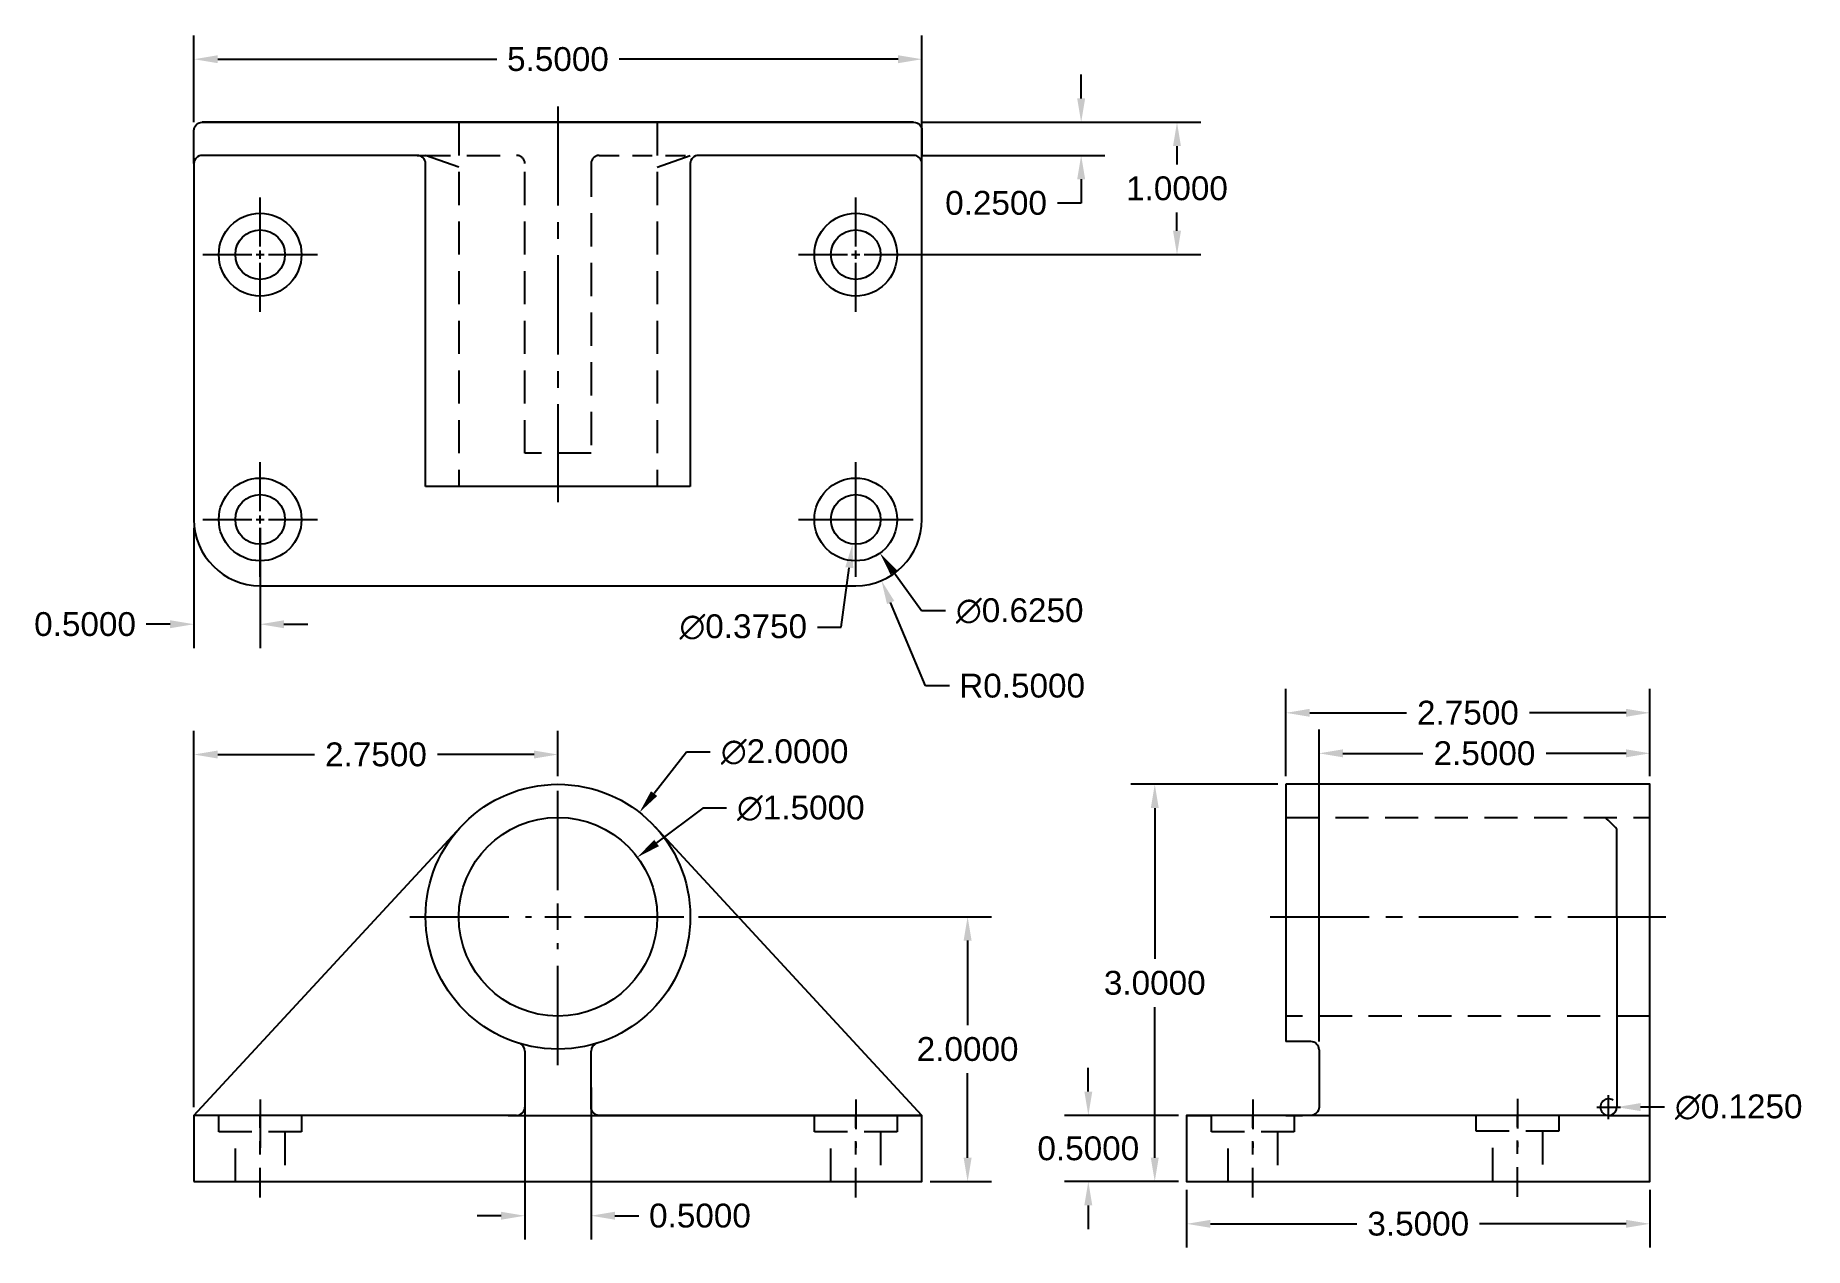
# Model space of a CAD drawing. Header units: inches. Extents: x -1.2 to 12.2, y -0.5 to 8.7.
import ezdxf

# ---------------------------------------------------------------- set-up
doc = ezdxf.new("R2010")
doc.units = ezdxf.units.IN
doc.header["$MEASUREMENT"] = 0
for name, pattern in [('CENTER2', [1.125, 0.75, -0.125, 0.125, -0.125]), ('DASHED', [0.75, 0.5, -0.25]), ('HIDDEN', [0.375, 0.25, -0.125])]:
    doc.linetypes.add(name, pattern=pattern)
doc.layers.add('dash', color=7, linetype='DASHED')
doc.styles.get("Standard").update_dxf_attribs({"font": 'arial.ttf'})
doc.dimstyles.get("Standard").update_dxf_attribs({"dimtxt": 0.18, "dimasz": 0.18, "dimexe": 0.18, "dimexo": 0.0625, "dimgap": 0.09, "dimtad": 0, "dimtih": 1, "dimtoh": 1, "dimdec": 4, "dimzin": 0, "dimdsep": 46, "dimtxsty": 'Standard', "dimcen": 0.09, "dimclrt": 4, "dimadec": 0, "dimazin": 0, "dimtfac": 1, "dimtdec": 4, "dimtofl": 0, "dimtmove": 0, "dimatfit": 3, "dimfxl": 1, "dimtolj": 1, "dimtzin": 0, "dimarcsym": 0})

# ---------------------------------------------------------------- blocks, each defined once
blk = doc.blocks.new('*D1')
at = {"color": 0, "lineweight": -2, "transparency": 16777216}
for p, q in [((3.844, 2.819), (3.495, 2.557)), ((4.024, 2.819), (3.844, 2.819)), ((2.75, 1.91), (2.75, 2.09)), ((2.66, 2), (2.84, 2))]:
    blk.add_line(p, q, dxfattribs=at)
at = {"color": 0, "transparency": 16777216}
blk.add_solid([(3.477, 2.581), (3.513, 2.533), (3.35, 2.449)], dxfattribs=at)
at = {"layer": 'Defpoints', "color": 0, "transparency": 16777216}
for p in [(3.35, 2.449), (2.15, 1.551)]:
    blk.add_point(p, dxfattribs=at)
at = {"color": 4, "transparency": 16777216, "insert": (4.585, 2.819), "char_height": 0.18, "attachment_point": 5}
blk.add_mtext('\\A1;∅1.5000', dxfattribs=at)
blk = doc.blocks.new('*D2')
at = {"color": 0, "lineweight": -2, "transparency": 16777216}
for p, q in [((3.721, 3.244), (3.476, 2.93)), ((3.901, 3.244), (3.721, 3.244)), ((2.75, 1.91), (2.75, 2.09)), ((2.66, 2), (2.84, 2))]:
    blk.add_line(p, q, dxfattribs=at)
at = {"color": 0, "transparency": 16777216}
blk.add_solid([(3.453, 2.948), (3.5, 2.912), (3.366, 2.788)], dxfattribs=at)
at = {"layer": 'Defpoints', "color": 0, "transparency": 16777216}
for p in [(3.366, 2.788), (2.134, 1.212)]:
    blk.add_point(p, dxfattribs=at)
at = {"color": 4, "transparency": 16777216, "insert": (4.463, 3.244), "char_height": 0.18, "attachment_point": 5}
blk.add_mtext('\\A1;∅2.0000', dxfattribs=at)
blk = doc.blocks.new('*D3')
at = {"color": 0, "lineweight": -2, "transparency": 16777216}
for p, q in [((0, 0.562), (0, 3.405)), ((2.75, 3.062), (2.75, 3.405)), ((0.18, 3.225), (0.91, 3.225)), ((2.57, 3.225), (1.84, 3.225))]:
    blk.add_line(p, q, dxfattribs=at)
at = {"color": 0, "transparency": 16777216}
for points in [[(0.18, 3.255), (0.18, 3.195), (0, 3.225)], [(2.57, 3.255), (2.57, 3.195), (2.75, 3.225)]]:
    blk.add_solid(points, dxfattribs=at)
at = {"layer": 'Defpoints', "color": 0, "transparency": 16777216}
for p in [(2.75, 3.225), (2.75, 3), (0, 0.5)]:
    blk.add_point(p, dxfattribs=at)
at = {"color": 4, "transparency": 16777216, "insert": (1.375, 3.225), "char_height": 0.18, "attachment_point": 5}
blk.add_mtext('\\A1;2.7500', dxfattribs=at)
blk = doc.blocks.new('*D4')
at = {"color": 0, "lineweight": -2, "transparency": 16777216}
for p, q in [((3.813, 2), (6.025, 2)), ((5.845, 1.82), (5.845, 1.182)), ((5.845, 0.18), (5.845, 0.818)), ((5.563, 0), (6.025, 0))]:
    blk.add_line(p, q, dxfattribs=at)
at = {"color": 0, "transparency": 16777216}
for points in [[(5.815, 1.82), (5.875, 1.82), (5.845, 2)], [(5.815, 0.18), (5.875, 0.18), (5.845, 0)]]:
    blk.add_solid(points, dxfattribs=at)
at = {"layer": 'Defpoints', "color": 0, "transparency": 16777216}
for p in [(3.75, 2), (5.5, 0), (5.845, 0)]:
    blk.add_point(p, dxfattribs=at)
at = {"color": 4, "transparency": 16777216, "insert": (5.845, 1), "char_height": 0.18, "attachment_point": 5}
blk.add_mtext('\\A1;2.0000', dxfattribs=at)
blk = doc.blocks.new('*U5')
at = {"color": 0, "linetype": 'CENTER2', "transparency": 16777216}
for p, q in [((0, 0.2), (0, 1.12)), ((-1.12, 0), (-0.2, 0)), ((0.2, 0), (1.12, 0)), ((0, -1.12), (0, -0.2))]:
    blk.add_line(p, q, dxfattribs=at)
at = {"color": 0, "linetype": 'Continuous', "transparency": 16777216}
for p, q in [((-0.1, 0), (0.1, 0)), ((0, -0.1), (0, 0.1))]:
    blk.add_line(p, q, dxfattribs=at)
blk = doc.blocks.new('*U6')
at = {"layer": 'dash', "color": 0, "linetype": 'CENTER2', "transparency": 16777216}
blk.add_line((-1.495, 0), (1.495, 0), dxfattribs=at)
blk = doc.blocks.new('*D7')
at = {"color": 0, "lineweight": -2, "transparency": 16777216}
for p, q in [((2.5, 0.711), (2.5, -0.438)), ((3, 0.711), (3, -0.438)), ((2.32, -0.258), (2.14, -0.258)), ((3.18, -0.258), (3.36, -0.258))]:
    blk.add_line(p, q, dxfattribs=at)
at = {"color": 0, "transparency": 16777216}
for points in [[(2.32, -0.228), (2.32, -0.288), (2.5, -0.258)], [(3.18, -0.228), (3.18, -0.288), (3, -0.258)]]:
    blk.add_solid(points, dxfattribs=at)
at = {"layer": 'Defpoints', "color": 0, "transparency": 16777216}
for p in [(2.5, 0.773), (3, 0.773), (3, -0.258)]:
    blk.add_point(p, dxfattribs=at)
at = {"color": 4, "transparency": 16777216, "insert": (3.823, -0.258), "char_height": 0.18, "attachment_point": 5}
blk.add_mtext('\\A1;0.5000', dxfattribs=at)
blk = doc.blocks.new('*D8')
at = {"color": 0, "lineweight": -2, "transparency": 16777216}
for p, q in [((8.5, 1.057), (8.5, 3.414)), ((11, 3.062), (11, 3.414)), ((8.68, 3.234), (9.285, 3.234)), ((10.82, 3.234), (10.215, 3.234))]:
    blk.add_line(p, q, dxfattribs=at)
at = {"color": 0, "transparency": 16777216}
for points in [[(8.68, 3.264), (8.68, 3.204), (8.5, 3.234)], [(10.82, 3.264), (10.82, 3.204), (11, 3.234)]]:
    blk.add_solid(points, dxfattribs=at)
at = {"layer": 'Defpoints', "color": 0, "transparency": 16777216}
for p in [(11, 3.234), (11, 3), (8.5, 0.995)]:
    blk.add_point(p, dxfattribs=at)
at = {"color": 4, "transparency": 16777216, "insert": (9.75, 3.234), "char_height": 0.18, "attachment_point": 5}
blk.add_mtext('\\A1;2.5000', dxfattribs=at)
blk = doc.blocks.new('*D9')
at = {"color": 0, "lineweight": -2, "transparency": 16777216}
for p, q in [((8.25, 3.062), (8.25, 3.72)), ((11, 3.062), (11, 3.72)), ((8.43, 3.54), (9.16, 3.54)), ((10.82, 3.54), (10.09, 3.54))]:
    blk.add_line(p, q, dxfattribs=at)
at = {"color": 0, "transparency": 16777216}
for points in [[(8.43, 3.57), (8.43, 3.51), (8.25, 3.54)], [(10.82, 3.57), (10.82, 3.51), (11, 3.54)]]:
    blk.add_solid(points, dxfattribs=at)
at = {"layer": 'Defpoints', "color": 0, "transparency": 16777216}
for p in [(11, 3.54), (8.25, 3), (11, 3)]:
    blk.add_point(p, dxfattribs=at)
at = {"color": 4, "transparency": 16777216, "insert": (9.625, 3.54), "char_height": 0.18, "attachment_point": 5}
blk.add_mtext('\\A1;2.7500', dxfattribs=at)
blk = doc.blocks.new('*D10')
at = {"color": 0, "lineweight": -2, "transparency": 16777216}
for p, q in [((8.188, 3), (7.079, 3)), ((7.259, 2.82), (7.259, 1.682)), ((7.259, 0.18), (7.259, 1.318)), ((7.438, 0), (7.079, 0))]:
    blk.add_line(p, q, dxfattribs=at)
at = {"color": 0, "transparency": 16777216}
for points in [[(7.229, 2.82), (7.289, 2.82), (7.259, 3)], [(7.229, 0.18), (7.289, 0.18), (7.259, 0)]]:
    blk.add_solid(points, dxfattribs=at)
at = {"layer": 'Defpoints', "color": 0, "transparency": 16777216}
for p in [(8.25, 3), (7.5, 0), (7.259, 0)]:
    blk.add_point(p, dxfattribs=at)
at = {"color": 4, "transparency": 16777216, "insert": (7.259, 1.5), "char_height": 0.18, "attachment_point": 5}
blk.add_mtext('\\A1;3.0000', dxfattribs=at)
blk = doc.blocks.new('*D12')
at = {"color": 0, "lineweight": -2, "transparency": 16777216}
for p, q in [((7.5, -0.062), (7.5, -0.499)), ((11, -0.062), (11, -0.499)), ((7.68, -0.319), (8.787, -0.319)), ((10.82, -0.319), (9.713, -0.319))]:
    blk.add_line(p, q, dxfattribs=at)
at = {"color": 0, "transparency": 16777216}
for points in [[(7.68, -0.289), (7.68, -0.349), (7.5, -0.319)], [(10.82, -0.289), (10.82, -0.349), (11, -0.319)]]:
    blk.add_solid(points, dxfattribs=at)
at = {"layer": 'Defpoints', "color": 0, "transparency": 16777216}
for p in [(7.5, 0), (11, 0), (11, -0.319)]:
    blk.add_point(p, dxfattribs=at)
at = {"color": 4, "transparency": 16777216, "insert": (9.25, -0.319), "char_height": 0.18, "attachment_point": 5}
blk.add_mtext('\\A1;3.5000', dxfattribs=at)
blk = doc.blocks.new('*U13')
at = {"color": 0, "linetype": 'CENTER2', "transparency": 16777216}
blk.add_line((0, 1.495), (0, -1.495), dxfattribs=at)
blk = doc.blocks.new('*U14')
at = {"color": 0, "linetype": 'CENTER2', "transparency": 16777216}
for p, q in [((0, 0.0625), (0, 0.4325)), ((-0.4325, 0), (-0.0625, 0)), ((0.0625, 0), (0.4325, 0)), ((0, -0.4325), (0, -0.0625))]:
    blk.add_line(p, q, dxfattribs=at)
at = {"color": 0, "linetype": 'Continuous', "transparency": 16777216}
for p, q in [((-0.03125, 0), (0.03125, 0)), ((0, -0.03125), (0, 0.03125))]:
    blk.add_line(p, q, dxfattribs=at)
blk = doc.blocks.new('*U15')
at = {"color": 0, "linetype": 'CENTER2', "transparency": 16777216}
for p, q in [((0, 0.0625), (0, 0.4325)), ((-0.4325, 0), (-0.0625, 0)), ((0.0625, 0), (0.4325, 0)), ((0, -0.4325), (0, -0.0625))]:
    blk.add_line(p, q, dxfattribs=at)
at = {"color": 0, "linetype": 'Continuous', "transparency": 16777216}
for p, q in [((-0.03125, 0), (0.03125, 0)), ((0, -0.03125), (0, 0.03125))]:
    blk.add_line(p, q, dxfattribs=at)
blk = doc.blocks.new('*U16')
at = {"color": 0, "linetype": 'CENTER2', "transparency": 16777216}
for p, q in [((0, 0.0625), (0, 0.4325)), ((-0.4325, 0), (-0.0625, 0)), ((0.0625, 0), (0.4325, 0)), ((0, -0.4325), (0, -0.0625))]:
    blk.add_line(p, q, dxfattribs=at)
at = {"color": 0, "linetype": 'Continuous', "transparency": 16777216}
for p, q in [((-0.03125, 0), (0.03125, 0)), ((0, -0.03125), (0, 0.03125))]:
    blk.add_line(p, q, dxfattribs=at)
blk = doc.blocks.new('*U17')
at = {"color": 0, "linetype": 'CENTER2', "transparency": 16777216}
for p, q in [((0, 0.0625), (0, 0.4325)), ((-0.4325, 0), (-0.0625, 0)), ((0.0625, 0), (0.4325, 0)), ((0, -0.4325), (0, -0.0625))]:
    blk.add_line(p, q, dxfattribs=at)
at = {"color": 0, "linetype": 'Continuous', "transparency": 16777216}
for p, q in [((-0.03125, 0), (0.03125, 0)), ((0, -0.03125), (0, 0.03125))]:
    blk.add_line(p, q, dxfattribs=at)
blk = doc.blocks.new('*D18')
at = {"color": 0, "lineweight": -2, "transparency": 16777216}
for p, q in [((0, 4.938), (0, 4.029)), ((0.5, 4.938), (0.5, 4.029)), ((-0.18, 4.209), (-0.36, 4.209)), ((0.68, 4.209), (0.86, 4.209))]:
    blk.add_line(p, q, dxfattribs=at)
at = {"color": 0, "transparency": 16777216}
for points in [[(-0.18, 4.239), (-0.18, 4.179), (0, 4.209)], [(0.68, 4.239), (0.68, 4.179), (0.5, 4.209)]]:
    blk.add_solid(points, dxfattribs=at)
at = {"layer": 'Defpoints', "color": 0, "transparency": 16777216}
for p in [(0, 5), (0.5, 5), (0, 4.209)]:
    blk.add_point(p, dxfattribs=at)
at = {"color": 4, "transparency": 16777216, "insert": (-0.823, 4.209), "char_height": 0.18, "attachment_point": 5}
blk.add_mtext('\\A1;0.5000', dxfattribs=at)
blk = doc.blocks.new('*D21')
at = {"color": 0, "lineweight": -2, "transparency": 16777216}
for p, q in [((5, 4.91), (5, 5.09)), ((4.91, 5), (5.09, 5)), ((5.528, 3.744), (5.263, 4.373)), ((5.708, 3.744), (5.528, 3.744))]:
    blk.add_line(p, q, dxfattribs=at)
at = {"color": 0, "transparency": 16777216}
blk.add_solid([(5.291, 4.385), (5.236, 4.361), (5.194, 4.539)], dxfattribs=at)
at = {"layer": 'Defpoints', "color": 0, "transparency": 16777216}
for p in [(5, 5), (5.194, 4.539)]:
    blk.add_point(p, dxfattribs=at)
at = {"color": 4, "transparency": 16777216, "insert": (6.257, 3.744), "char_height": 0.18, "attachment_point": 5}
blk.add_mtext('\\A1;R0.5000', dxfattribs=at)
blk = doc.blocks.new('*D22')
at = {"color": 0, "lineweight": -2, "transparency": 16777216}
for p, q in [((5, 4.91), (5, 5.09)), ((4.91, 5), (5.09, 5)), ((5.497, 4.309), (5.288, 4.6)), ((5.677, 4.309), (5.497, 4.309))]:
    blk.add_line(p, q, dxfattribs=at)
at = {"color": 0, "transparency": 16777216}
blk.add_solid([(5.312, 4.618), (5.263, 4.583), (5.183, 4.746)], dxfattribs=at)
at = {"layer": 'Defpoints', "color": 0, "transparency": 16777216}
for p in [(4.817, 5.254), (5.183, 4.746)]:
    blk.add_point(p, dxfattribs=at)
at = {"color": 4, "transparency": 16777216, "insert": (6.239, 4.309), "char_height": 0.18, "attachment_point": 5}
blk.add_mtext('\\A1;∅0.6250', dxfattribs=at)
blk = doc.blocks.new('*D23')
at = {"color": 0, "lineweight": -2, "transparency": 16777216}
for p, q in [((5, 4.91), (5, 5.09)), ((4.91, 5), (5.09, 5)), ((4.891, 4.188), (4.951, 4.636)), ((4.711, 4.188), (4.891, 4.188))]:
    blk.add_line(p, q, dxfattribs=at)
at = {"color": 0, "transparency": 16777216}
blk.add_solid([(4.921, 4.64), (4.981, 4.632), (4.975, 4.814)], dxfattribs=at)
at = {"layer": 'Defpoints', "color": 0, "transparency": 16777216}
for p in [(5.025, 5.186), (4.975, 4.814)]:
    blk.add_point(p, dxfattribs=at)
at = {"color": 4, "transparency": 16777216, "insert": (4.15, 4.188), "char_height": 0.18, "attachment_point": 5}
blk.add_mtext('\\A1;∅0.3750', dxfattribs=at)
blk = doc.blocks.new('*U25')
at = {"color": 0, "linetype": 'CENTER2', "ltscale": 0.3, "transparency": 16777216}
blk.add_line((0, -0.3075), (0, 0.3075), dxfattribs=at)
blk = doc.blocks.new('*U26')
at = {"color": 0, "linetype": 'CENTER2', "ltscale": 0.3, "transparency": 16777216}
blk.add_line((0, -0.3075), (0, 0.3075), dxfattribs=at)
blk = doc.blocks.new('*U27')
at = {"color": 0, "linetype": 'CENTER2', "ltscale": 0.3, "transparency": 16777216}
blk.add_line((0, 0.1825), (0, -0.1825), dxfattribs=at)
blk = doc.blocks.new('*U28')
at = {"color": 0, "linetype": 'CENTER2', "ltscale": 0.3, "transparency": 16777216}
blk.add_line((0, -0.3075), (0, 0.3075), dxfattribs=at)
blk = doc.blocks.new('*U29')
at = {"color": 0, "linetype": 'CENTER2', "ltscale": 0.3, "transparency": 16777216}
blk.add_line((0, 0.1825), (0, -0.1825), dxfattribs=at)
blk = doc.blocks.new('*U30')
at = {"color": 0, "linetype": 'CENTER2', "ltscale": 0.3, "transparency": 16777216}
blk.add_line((0, -0.3075), (0, 0.3075), dxfattribs=at)
blk = doc.blocks.new('*U31')
at = {"color": 0, "linetype": 'CENTER2', "ltscale": 0.3, "transparency": 16777216}
blk.add_line((0, 0.1825), (0, -0.1825), dxfattribs=at)
blk = doc.blocks.new('*D32')
at = {"color": 0, "lineweight": -2, "transparency": 16777216}
for p, q in [((10.598, 0.562), (10.777, 0.562)), ((10.688, 0.472), (10.688, 0.652)), ((11.11, 0.562), (10.93, 0.562))]:
    blk.add_line(p, q, dxfattribs=at)
blk.add_arc((10.688, 0.562), 0.0625, 57.2958, 0, dxfattribs=at)
at = {"color": 0, "transparency": 16777216}
blk.add_solid([(10.93, 0.593), (10.93, 0.532), (10.75, 0.562)], dxfattribs=at)
at = {"layer": 'Defpoints', "color": 0, "transparency": 16777216}
for p in [(10.625, 0.562), (10.75, 0.562)]:
    blk.add_point(p, dxfattribs=at)
at = {"color": 4, "transparency": 16777216, "insert": (11.671, 0.562), "char_height": 0.18, "attachment_point": 5}
blk.add_mtext('\\A1;∅0.1250', dxfattribs=at)
blk = doc.blocks.new('*D33')
at = {"color": 0, "lineweight": -2, "transparency": 16777216}
for p, q in [((6.757, 0.68), (6.757, 0.86)), ((7.438, 0.5), (6.577, 0.5)), ((7.438, 0), (6.577, 0)), ((6.757, -0.18), (6.757, -0.36))]:
    blk.add_line(p, q, dxfattribs=at)
at = {"color": 0, "transparency": 16777216}
for points in [[(6.727, 0.68), (6.787, 0.68), (6.757, 0.5)], [(6.727, -0.18), (6.787, -0.18), (6.757, 0)]]:
    blk.add_solid(points, dxfattribs=at)
at = {"layer": 'Defpoints', "color": 0, "transparency": 16777216}
for p in [(7.5, 0.5), (7.5, 0), (6.757, 0)]:
    blk.add_point(p, dxfattribs=at)
at = {"color": 4, "transparency": 16777216, "insert": (6.757, 0.25), "char_height": 0.18, "attachment_point": 5}
blk.add_mtext('\\A1;0.5000', dxfattribs=at)
blk = doc.blocks.new('*D34')
at = {"color": 0, "lineweight": -2, "transparency": 16777216}
for p, q in [((6.703, 8.18), (6.703, 8.36)), ((5.5, 8), (6.883, 8)), ((5.5, 7.75), (6.883, 7.75)), ((6.703, 7.57), (6.703, 7.39)), ((6.703, 7.39), (6.523, 7.39))]:
    blk.add_line(p, q, dxfattribs=at)
at = {"color": 0, "transparency": 16777216}
for points in [[(6.673, 8.18), (6.733, 8.18), (6.703, 8)], [(6.673, 7.57), (6.733, 7.57), (6.703, 7.75)]]:
    blk.add_solid(points, dxfattribs=at)
at = {"layer": 'Defpoints', "color": 0, "transparency": 16777216}
for p in [(5.438, 8), (5.438, 7.75), (6.703, 7.75)]:
    blk.add_point(p, dxfattribs=at)
at = {"color": 4, "transparency": 16777216, "insert": (6.06, 7.39), "char_height": 0.18, "attachment_point": 5}
blk.add_mtext('\\A1;0.2500', dxfattribs=at)
blk = doc.blocks.new('*D35')
at = {"color": 0, "lineweight": -2, "transparency": 16777216}
for p, q in [((5.5, 8), (7.607, 8)), ((7.427, 7.82), (7.427, 7.682)), ((7.427, 7.18), (7.427, 7.318)), ((5.063, 7), (7.607, 7))]:
    blk.add_line(p, q, dxfattribs=at)
at = {"color": 0, "transparency": 16777216}
for points in [[(7.397, 7.82), (7.457, 7.82), (7.427, 8)], [(7.397, 7.18), (7.457, 7.18), (7.427, 7)]]:
    blk.add_solid(points, dxfattribs=at)
at = {"layer": 'Defpoints', "color": 0, "transparency": 16777216}
for p in [(5.438, 8), (5, 7), (7.427, 7)]:
    blk.add_point(p, dxfattribs=at)
at = {"color": 4, "transparency": 16777216, "insert": (7.427, 7.5), "char_height": 0.18, "attachment_point": 5}
blk.add_mtext('\\A1;1.0000', dxfattribs=at)
blk = doc.blocks.new('*D36')
at = {"color": 0, "lineweight": -2, "transparency": 16777216}
for p, q in [((0, 8), (0, 8.656)), ((5.5, 7.906), (5.5, 8.656)), ((0.18, 8.476), (2.287, 8.476)), ((5.32, 8.476), (3.213, 8.476))]:
    blk.add_line(p, q, dxfattribs=at)
at = {"color": 0, "transparency": 16777216}
for points in [[(0.18, 8.506), (0.18, 8.446), (0, 8.476)], [(5.32, 8.506), (5.32, 8.446), (5.5, 8.476)]]:
    blk.add_solid(points, dxfattribs=at)
at = {"layer": 'Defpoints', "color": 0, "transparency": 16777216}
for p in [(5.5, 8.476), (0, 7.938), (5.5, 7.844)]:
    blk.add_point(p, dxfattribs=at)
at = {"color": 4, "transparency": 16777216, "insert": (2.75, 8.476), "char_height": 0.18, "attachment_point": 5}
blk.add_mtext('\\A1;5.5000', dxfattribs=at)
blk = doc.blocks.new('*U38')
at = {"color": 0, "linetype": 'CENTER2', "transparency": 16777216}
blk.add_line((0, 0.1825), (0, -0.1825), dxfattribs=at)

msp = doc.modelspace()

# ---------------------------------------------------------------- linework, layer by layer
at = {"linetype": 'HIDDEN'}
for p, q in [((2, 8), (2, 5.25)), ((3.5, 8), (3.5, 5.25)), ((1.6875, 7.75), (2.4375, 7.75)), ((2.5, 5.5), (2.5, 7.6875)), ((3, 7.6875), (3, 5.5)), ((3, 5.5), (2.5, 5.5)), ((8.25, 2.75), (11, 2.75)), ((11, 1.25), (8.25, 1.25)), ((0.1875, 0.375), (0.1875, 0.5)), ((0.8125, 0.5), (0.8125, 0.375)), ((4.6875, 0.375), (4.6875, 0.5)), ((5.3125, 0.5), (5.3125, 0.375)), ((7.6875, 0.375), (7.6875, 0.5)), ((8.3125, 0.5), (8.3125, 0.375)), ((9.6875, 0.38), (9.6875, 0.505)), ((10.3125, 0.505), (10.3125, 0.38)), ((0.8125, 0.375), (0.1875, 0.375)), ((0.3125, 0), (0.3125, 0.375)), ((0.6875, 0.375), (0.6875, 0)), ((5.3125, 0.375), (4.6875, 0.375)), ((4.8125, 0), (4.8125, 0.375)), ((5.1875, 0.375), (5.1875, 0)), ((8.3125, 0.375), (7.6875, 0.375)), ((7.8125, 0), (7.8125, 0.375)), ((8.1875, 0.375), (8.1875, 0)), ((10.3125, 0.38), (9.6875, 0.38)), ((9.8125, 0.005), (9.8125, 0.38)), ((10.1875, 0.38), (10.1875, 0.005))]:
    msp.add_line(p, q, dxfattribs=at)
for p, q in [((2, 7.6614), (1.75, 7.75)), ((3.5, 7.6614), (3.75, 7.75)), ((3.75, 5.25), (1.75, 5.25)), ((8.25, 3), (8.25, 1.05719)), ((0, 0.5), (2.01595, 2.67909)), ((5.5, 0.5), (3.48405, 2.67909)), ((10.75, 2), (10.75, 2.66144)), ((10.75, 2), (10.75, 0.5625)), ((2.5, 0.9845), (2.5, 0.5625)), ((8.4375, 1.05719), (8.25, 1.05719)), ((2.375, 0.5), (0, 0.5)), ((2.4375, 0.5), (0, 0.5)), ((0, 0.5), (0, 0)), ((2.375, 0.5), (3.125, 0.5)), ((3.125, 0.5), (5.5, 0.5)), ((7.5, 0.5), (7.6875, 0.5)), ((8.25, 0.5), (8.375, 0.5)), ((10.6875, 0.5), (8.25, 0.5)), ((10.6875, 0.5), (11, 0.5)), ((0, 0), (5.5, 0))]:
    msp.add_line(p, q)
at = {"linetype": 'DASHED', "ltscale": 0.3}
msp.add_line((3.0625, 7.75), (3.8125, 7.75), dxfattribs=at)
for points in [[(0, 7.6875), (0, 7.9375, -0.41421356), (0.0625, 8), (5.4375, 8, -0.41421356), (5.5, 7.9375), (5.5, 7.75)], [(1.75, 5.25), (1.75, 7.6875, 0.41421356), (1.6875, 7.75), (0.0625, 7.75, 0.41421356), (0, 7.6875), (0, 5, 0.41421356), (0.5, 4.5), (5, 4.5, 0.41421356), (5.5, 5), (5.5, 7.9375)], [(5.4375, 7.75), (3.8125, 7.75, 0.41421356), (3.75, 7.6875), (3.75, 5.25)], [(0, 0), (5.5, 0), (5.5, 0.5), (3.0625, 0.5, -0.41421356), (3, 0.5625), (3, 0.9845)], [(8.5, 0.99469), (8.5, 0.5625, -0.41421356), (8.4375, 0.5), (7.5, 0.5), (7.5, 0)]]:
    msp.add_lwpolyline(points, format="xyb")
for points in [[(5.4375, 8), (0.0625, 8)], [(7.5, 0.5), (7.5, 0), (11, 0), (11, 3), (8.25, 3)]]:
    msp.add_lwpolyline(points)
for centre, radius in [((0.5, 7), 0.3125), ((5, 7), 0.3125), ((0.5, 7), 0.1875), ((5, 7), 0.1875), ((0.5, 5), 0.3125), ((5, 5), 0.3125), ((0.5, 5), 0.1875), ((5, 5), 0.1875), ((2.75, 2), 1), ((2.75, 2), 0.75)]:
    msp.add_circle(centre, radius)
for centre, start, end in [((2.4375, 7.6875), 0, 90), ((3.0625, 7.6875), 90, 180)]:
    msp.add_arc(centre, 0.0625, start, end, dxfattribs=at)
for centre, radius, start, end in [((5.4375, 7.6875), 0.0625, 0, 90), ((10, 2), 1, 41.409622, 48.590378), ((2.4375, 0.9845), 0.0625, 360, 72.895365), ((3.0625, 0.9845), 0.0625, 107.104635, 180), ((8.4375, 0.99469), 0.0625, 0, 90), ((2.4375, 0.5625), 0.0625, 270, 0), ((10.6875, 0.5625), 0.0625, 270, 0)]:
    msp.add_arc(centre, radius, start, end)

# ---------------------------------------------------------------- block references
at = {"linetype": 'CENTER2'}
for name, p in [('*U13', (2.75, 6.625)), ('*U14', (0.5, 7)), ('*U15', (5, 7)), ('*U17', (0.5, 5)), ('*U16', (5, 5)), ('*U5', (2.75, 2)), ('*U38', (0.5, 0.4375))]:
    msp.add_blockref(name, p, dxfattribs=at)
at = {"linetype": 'CENTER2', "ltscale": 0.3}
for name, p in [('*U27', (5, 0.4375)), ('*U29', (8, 0.4375)), ('*U31', (10, 0.4425)), ('*U25', (0.5, 0.1875)), ('*U26', (5, 0.1875)), ('*U28', (8, 0.1875)), ('*U30', (10, 0.1925))]:
    msp.add_blockref(name, p, dxfattribs=at)
at = {"layer": 'dash', "linetype": 'CENTER2'}
msp.add_blockref('*U6', (9.625, 2), dxfattribs=at)

# ---------------------------------------------------------------- dimensions: what is measured, and where the dimension line sits
for base, p1, p2, picture, middle in [((5.5, 8.47582), (0, 7.9375), (5.5, 7.84375), '*D36', (2.75, 8.47582)), ((0, 4.20922), (0.5, 5), (0, 5), '*D18', (-0.82332, 4.20922)), ((11, 3.53986), (8.25, 3), (11, 3), '*D9', (9.625, 3.53986)), ((2.75, 3.22544), (0, 0.5), (2.75, 3), '*D3', (1.375, 3.22544)), ((11, 3.23421), (8.5, 0.99469), (11, 3), '*D8', (9.75, 3.23421)), ((3, -0.25757), (2.5, 0.7735), (3, 0.7735), '*D7', (3.82332, -0.25757)), ((11, -0.31862), (7.5, 0), (11, 0), '*D12', (9.25, -0.31862))]:
    dim = msp.add_linear_dim(base=base, p1=p1, p2=p2, dimstyle='Standard')
    dim.commit()
    dim.dimension.update_dxf_attribs({"geometry": picture, "text_midpoint": middle})
for base, p1, p2, picture, middle in [((6.70284, 7.75), (5.4375, 8), (5.4375, 7.75), '*D34', (6.05952, 7.39)), ((7.42667, 7), (5.4375, 8), (5, 7), '*D35', (7.42667, 7.5)), ((7.25865, 0), (8.25, 3), (7.5, 0), '*D10', (7.25865, 1.5)), ((5.84526, 0), (3.75, 2), (5.5, 0), '*D4', (5.84526, 1)), ((6.75718, 0), (7.5, 0.5), (7.5, 0), '*D33', (6.75718, 0.25))]:
    dim = msp.add_linear_dim(base=base, p1=p1, p2=p2, angle=90, dimstyle='Standard')
    dim.commit()
    dim.dimension.update_dxf_attribs({"geometry": picture, "text_midpoint": middle})
for p1, p2, picture, middle in [((4.81741, 5.25361), (5.18259, 4.74639), '*D22', (6.23861, 4.30921)), ((5.02489, 5.18584), (4.97511, 4.81416), '*D23', (4.15003, 4.18806)), ((2.13447, 1.21189), (3.36553, 2.78811), '*D2', (4.4627, 3.24383)), ((2.14953, 1.55062), (3.35047, 2.44938), '*D1', (4.58537, 2.81883))]:
    dim = msp.add_diameter_dim_2p(p1=p1, p2=p2, dimstyle='Standard')
    dim.commit()
    dim.dimension.update_dxf_attribs({"geometry": picture, "text_midpoint": middle, "dimtype": 163})
dim = msp.add_radius_dim(center=(5, 5), mpoint=(5.19364, 4.53902), dimstyle='Standard')
dim.commit()
dim.dimension.update_dxf_attribs({"geometry": '*D21', "text_midpoint": (6.25712, 3.74384), "dimtype": 164})
dim = msp.add_diameter_dim_2p(p1=(10.625, 0.5625), p2=(10.75, 0.5625), dimstyle='Standard')
dim.commit()
dim.dimension.update_dxf_attribs({"geometry": '*D32', "text_midpoint": (11.67124, 0.5625)})

doc.saveas('drawing.dxf')
